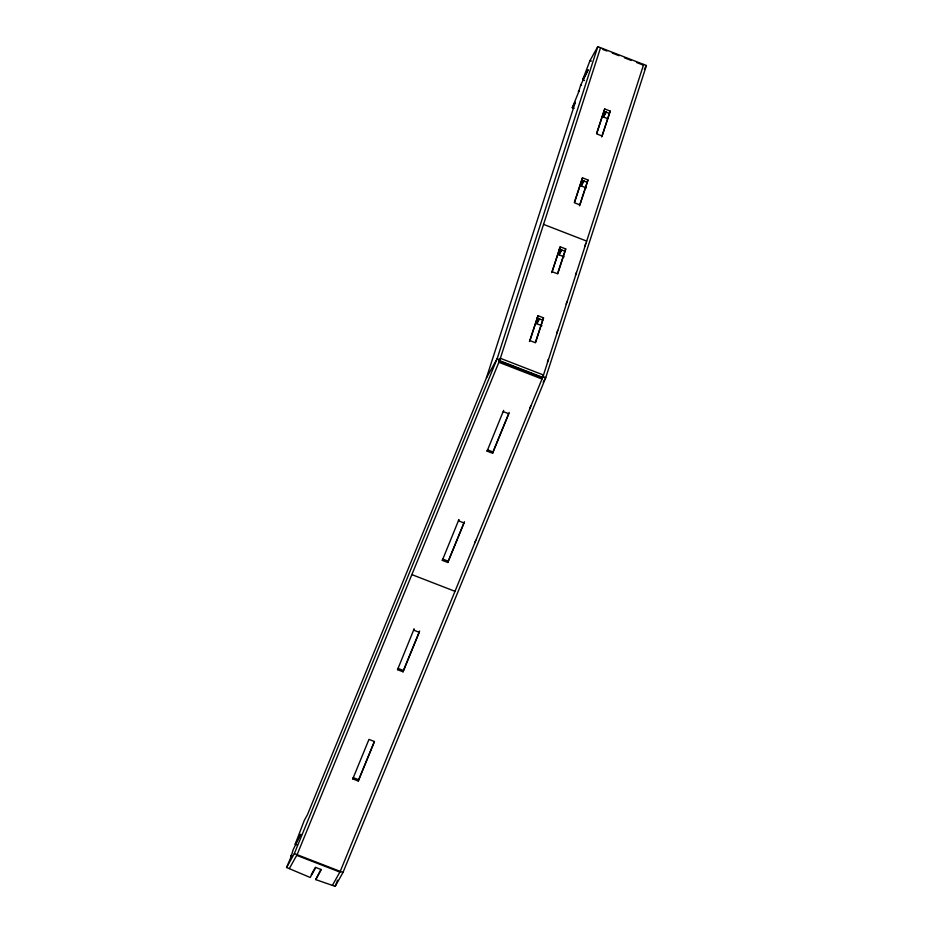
<?xml version="1.0" encoding="UTF-8"?>
<svg xmlns="http://www.w3.org/2000/svg" width="933" height="933" viewBox="0 0 933 933"><rect width="100%" height="100%" fill="white"/><g stroke="black" fill="none" stroke-linecap="round" stroke-linejoin="round"><path stroke-width="1.4" d="M352.779 778.903L353.175 777.621L358.68 779.755L358.284 781.038L352.779 778.903L368.967 739.403L374.471 741.537L358.284 781.038M397.54 669.672L397.936 668.39L403.441 670.512L403.044 671.807L397.54 669.672L414.124 628.877L413.727 630.172L419.244 632.306L403.044 671.807M442.324 560.36L442.72 559.065L448.225 561.199L447.828 562.494L442.324 560.36L458.908 519.564L458.511 520.847L464.028 522.981L447.828 562.494M487.084 451.129L487.481 449.834L492.986 451.969L492.589 453.251L487.084 451.129L503.668 410.333M297.032 844.983L295.19 844.272L304.333 820.294L307.4 814.812L486.443 377.865L575.334 102.257L572.267 107.738L574.11 108.45M597.785 46.65L497.114 358.785L294.338 853.613L286.583 867.503L310.223 877.475L315.809 867.48L321.314 869.614L315.727 879.609L335.215 886.35L342.982 872.46L545.747 377.632L646.417 65.497L597.785 46.65L590.018 60.54L582.67 79.76L584.501 80.471M600.537 47.711L499.866 359.846L297.091 854.686L289.335 868.565M529.466 341.525L538.014 315.704L543.519 317.838L535.484 342.761L529.967 340.627L538.014 315.704M551.695 272.623L560.232 246.802L565.736 248.936L557.701 273.859L552.196 271.725L560.232 246.802M574.39 202.298L582.484 177.853L587.988 179.987L579.953 204.91L574.448 202.776L582.484 177.853M596.607 133.384L604.701 108.951L610.205 111.085L602.17 136.008L596.665 133.874L604.701 108.951M535.425 342.283L543.519 317.838M557.642 273.369L565.736 248.936M579.44 205.808L587.988 179.987M601.668 136.906L610.205 111.085M547.414 362.121L548.312 359.357M556.779 333.128L557.666 330.364M566.133 304.135L567.019 301.371M575.486 275.142L576.372 272.378M584.839 246.137L585.726 243.385M291.294 856.028L293.184 849.613L300.788 834.265L295.19 844.272M578.775 91.516L580.664 85.113L588.256 69.765L582.67 79.76M286.583 867.503L291.667 855.363M572.267 107.738L579.148 90.851M315.727 879.609L320.917 869.439M607.325 118.538L603.476 117.033L605.867 111.89M586.39 187.93L581.247 185.947L583.265 180.594M564.173 256.832L559.03 254.849L561.036 249.508M541.945 325.745L536.813 323.751L538.819 318.41M335.215 886.35L337.536 880.192M358.68 779.755L374.331 741.56M403.441 670.512L419.628 631.011M448.225 561.199L464.412 521.699M492.986 451.969L509.173 412.468M492.589 453.251L508.788 413.751L503.272 411.616M474.652 542.994L475.748 540.312M529.711 408.607L530.807 405.925M578.308 91.341L578.693 90.676M603.476 117.033L606.24 112.088M644.306 69.287L646.417 65.497M582.262 183.276L583.638 180.792M581.247 185.947L584.023 180.99M486.443 377.865L497.114 358.785L499.866 359.846L499.015 361.374M560.033 252.178L561.421 249.694M559.03 254.849L561.794 249.892M537.816 321.08L539.192 318.596M536.813 323.751L539.577 318.794M543.169 382.238L545.747 377.632L542.994 376.57L542.143 378.098L500.356 361.899M290.839 855.853L291.213 855.176M311.225 874.804L315.412 867.305M332.463 885.289L340.23 871.399L542.994 376.57L643.665 64.435L643.292 65.1L636.551 62.488M602.858 49.437L606.893 51M612.293 53.088L619.034 55.7M624.422 57.788L631.163 60.4M590.018 60.54L591.394 61.065M580.664 85.113L581.574 85.463M603.756 111.237L609.261 113.371M581.527 180.139L587.032 182.273M543.542 224.375L586.682 241.099M559.275 249.088L564.792 251.222M537.058 317.99L542.563 320.124M411.85 574.6L454.977 591.324M294.338 853.613L342.982 872.46M296.717 855.351L339.845 872.063M499.248 360.989L498.863 362.284L541.98 378.996L542.376 377.702L499.248 360.989M500.356 358.307L499.4 360.593L542.516 377.305L543.472 375.019L500.356 358.307"/></g></svg>
